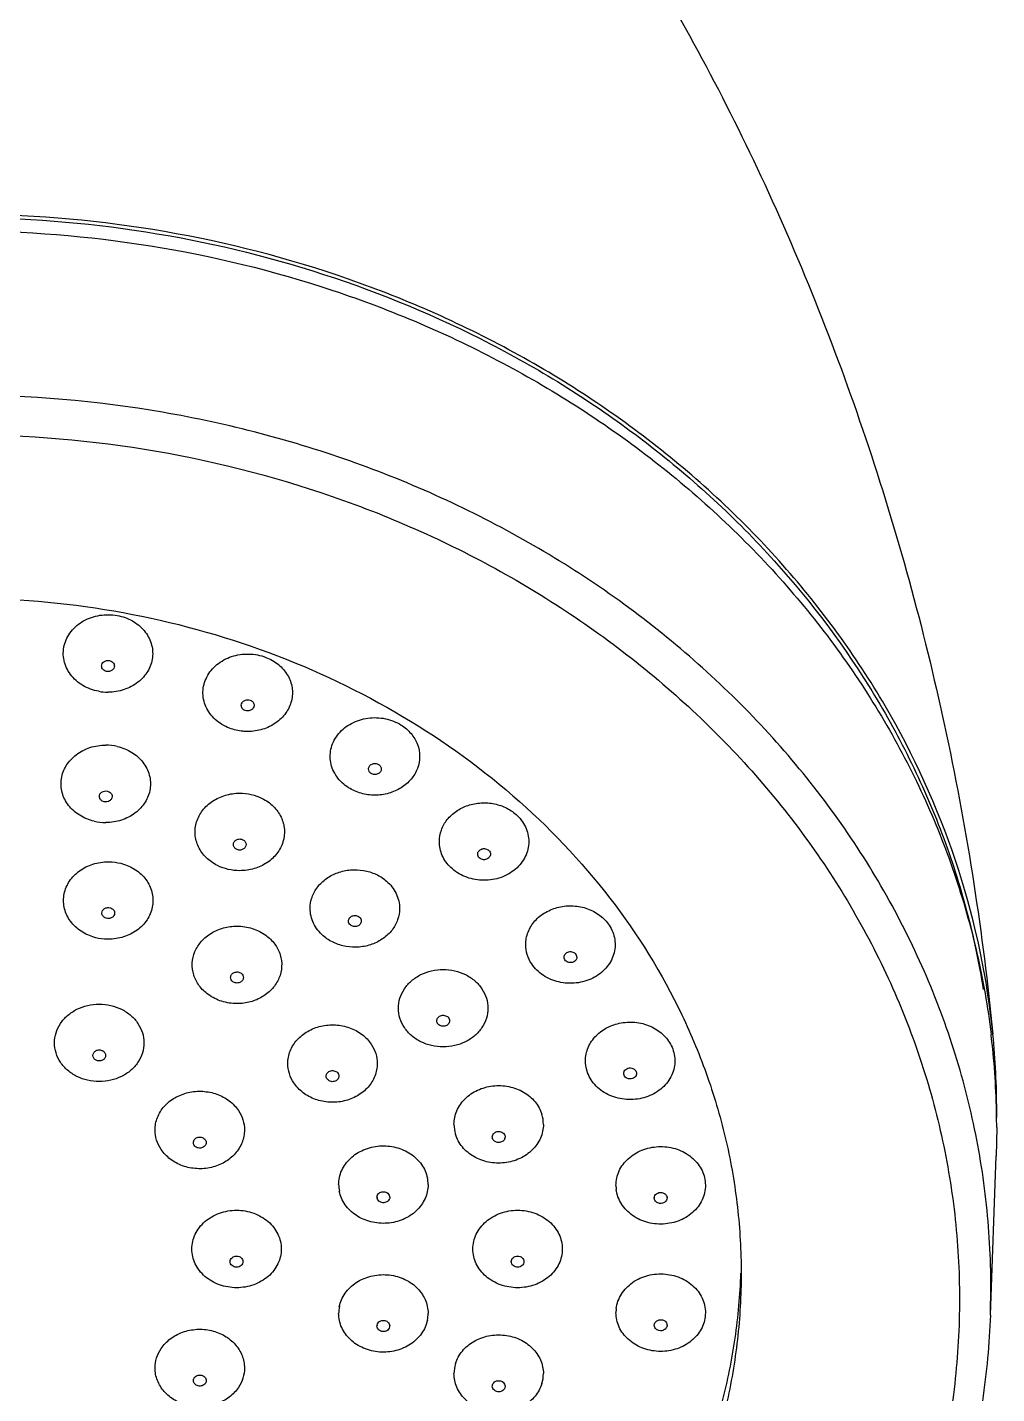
# Model space of a CAD drawing. Extents: x 0 to 3160, y 0 to 2315.
# Drawn here: x 1029.8 to 1067.7, y 1349 to 1402.4 of the extents above; entities that cross this region are included whole.
import ezdxf

# ---------------------------------------------------------------- set-up
doc = ezdxf.new("R2010")
doc.units = 0
doc.header["$LTSCALE"] = 10
doc.header["$MEASUREMENT"] = 0
doc.layers.get('0').update_dxf_attribs({"linetype": 'CONTINUOUS'})

msp = doc.modelspace()

# ---------------------------------------------------------------- linework, layer by layer
at = {"color": 7, "linetype": 'Continuous'}
for p, q in [((1067.738, 1359.364), (1067.718, 1358.251)), ((1067.491, 1352.032), (1067.718, 1358.256)), ((1054.338, 1351.632), (1054.338, 1351.636)), ((1054.838, 1351.632), (1054.838, 1351.629))]:
    msp.add_line(p, q, dxfattribs=at)
at = {"color": 9, "linetype": 'Continuous'}
msp.add_line((1067.491, 1352.032), (1067.511, 1353.134), dxfattribs=at)
at = {"color": 7, "linetype": 'Continuous'}
for centre, radius, start, end in [((1032.956, 1378.408), 2.014, 259.5948, 270.0034), ((1032.868, 1372.314), 2.01, 76.9827, 90.0084), ((1032.867, 1373.302), 2.01, 256.9827, 270.0084), ((1037.249, 1359.358), 30.49, 1.2275, 6.8797), ((1037.321, 1360.013), 30.418, 0.0023, 5.6634), ((1048.668, 1359.488), 1.33, 0.0637, 17.2241), ((1037.423, 1359.364), 30.315, 0.0002, 1.2225), ((1037.374, 1360.014), 30.365, 359.1845, 359.9999), ((1047.827, 1359.491), 1.33, 180.0637, 197.2241), ((1043.306, 1357.134), 1.322, 180.0289, 191.5084), ((1044.161, 1357.132), 1.322, 0.0289, 11.5084), ((1054.154, 1357.104), 1.316, 180.0063, 186.9198), ((1043.673, 1356.641), 0.189, 180.0289, 191.5084), ((1043.795, 1356.641), 0.189, 0.0289, 11.5084), ((1054.526, 1356.611), 0.188, 180.0063, 186.9198), ((1054.65, 1356.611), 0.188, 0.0063, 6.9198), ((1043.306, 1352.095), 1.322, 168.4916, 179.9711), ((1054.154, 1352.125), 1.316, 173.0802, 179.9937), ((1043.673, 1351.603), 0.189, 168.4916, 179.9711), ((1043.795, 1351.603), 0.189, 348.4916, 359.9711), ((1044.161, 1352.096), 1.322, 348.4916, 359.9711), ((1054.526, 1351.632), 0.188, 173.0795, 178.841), ((1054.65, 1351.632), 0.188, 353.0795, 358.841), ((1047.827, 1349.738), 1.33, 162.7759, 179.9363), ((1048.668, 1349.741), 1.33, 342.7759, 359.9363)]:
    msp.add_arc(centre, radius, start, end, dxfattribs=at)
for points, start_tangent, end_tangent in [([(1053.284, 1406.217), (1058.509, 1396.581), (1062.718, 1386.001), (1065.774, 1374.731), (1067.59, 1363.015)], (0.529878, -0.848074), (0.098663, -0.995121)), ([(1067.59, 1363.015), (1066.257, 1369.413), (1063.583, 1375.489), (1059.661, 1381.033), (1054.624, 1385.854), (1048.646, 1389.788), (1041.932, 1392.698), (1034.714, 1394.486), (1027.238, 1395.088), (1019.763, 1394.486), (1012.544, 1392.698), (1005.831, 1389.788), (999.853, 1385.854), (994.816, 1381.033), (990.893, 1375.489), (988.22, 1369.413), (986.887, 1363.015)], (-0.098666, 0.995121), (-0.098666, -0.995121)), ([(987.261, 1364.755), (987.912, 1367.836), (988.879, 1370.854), (990.154, 1373.785), (991.727, 1376.606), (995.713, 1381.825), (1000.711, 1386.345), (1006.559, 1390.02), (1013.071, 1392.733), (1020.037, 1394.397), (1027.234, 1394.958), (1034.431, 1394.399), (1041.397, 1392.736), (1047.91, 1390.024), (1053.759, 1386.35), (1058.758, 1381.831), (1062.746, 1376.613), (1064.319, 1373.792), (1065.595, 1370.861), (1066.562, 1367.844), (1067.214, 1364.763)], (0.156144, 0.987734), (0.156396, -0.987694)), ([(986.958, 1363.01), (987.512, 1366.188), (988.4, 1369.309), (989.615, 1372.346), (991.145, 1375.274), (995.099, 1380.706), (1000.13, 1385.422), (1006.07, 1389.266), (1012.719, 1392.107), (1019.855, 1393.85), (1027.238, 1394.438), (1034.622, 1393.85), (1041.758, 1392.107), (1048.407, 1389.266), (1054.347, 1385.422), (1059.378, 1380.706), (1063.332, 1375.274), (1064.862, 1372.346), (1066.076, 1369.309), (1066.964, 1366.188), (1067.519, 1363.01)], (0.119761, 0.992803), (0.119761, -0.992803)), ([(996.738, 1353.664), (996.885, 1356.253), (997.324, 1358.817), (998.052, 1361.332), (999.06, 1363.772), (1001.879, 1368.339), (1005.672, 1372.342), (1010.293, 1375.626), (1015.567, 1378.067), (1021.288, 1379.57), (1027.238, 1380.078), (1033.189, 1379.57), (1038.91, 1378.067), (1044.183, 1375.626), (1048.805, 1372.342), (1052.598, 1368.339), (1055.417, 1363.772), (1056.425, 1361.332), (1057.152, 1358.817), (1057.591, 1356.253), (1057.738, 1353.664)], (0, 1), (0, -1)), ([(1032.592, 1376.427), (1031.965, 1376.66), (1031.488, 1377.084), (1031.331, 1377.348), (1031.235, 1377.633), (1031.206, 1377.929), (1031.244, 1378.224), (1031.348, 1378.508), (1031.514, 1378.768), (1032.003, 1379.18), (1032.637, 1379.4), (1033.32, 1379.392)], (-0.983476, 0.181038), (0.983476, -0.181038)), ([(1033.32, 1379.392), (1033.909, 1379.18), (1034.372, 1378.8), (1034.646, 1378.302), (1034.696, 1377.751), (1034.515, 1377.221), (1034.127, 1376.783), (1033.583, 1376.495), (1032.956, 1376.394)], (0.983476, -0.181038), (-1, 0)), ([(1037.712, 1374.986), (1037.154, 1375.328), (1036.79, 1375.828), (1036.699, 1376.114), (1036.674, 1376.411), (1036.717, 1376.705), (1036.825, 1376.987), (1036.994, 1377.246), (1037.219, 1377.47), (1037.796, 1377.786), (1038.469, 1377.886), (1039.135, 1377.755)], (-0.933044, 0.359762), (0.933044, -0.359762)), ([(1032.706, 1377.417), (1032.73, 1377.51), (1032.799, 1377.585), (1032.898, 1377.628), (1033.008, 1377.629)], (0, 1), (0.983476, -0.181038)), ([(1032.904, 1377.205), (1032.762, 1377.281), (1032.72, 1377.345), (1032.706, 1377.417)], (-0.983476, 0.181038), (0, 1)), ([(1033.206, 1377.417), (1033.182, 1377.324), (1033.113, 1377.249), (1033.014, 1377.207), (1032.904, 1377.205)], (0, -1), (-0.983476, 0.181038)), ([(1033.008, 1377.629), (1033.15, 1377.553), (1033.192, 1377.489), (1033.206, 1377.417)], (0.983476, -0.181038), (0, -1)), ([(1039.135, 1377.755), (1039.628, 1377.47), (1039.983, 1377.059), (1040.159, 1376.569), (1040.135, 1376.056), (1039.916, 1375.579), (1039.525, 1375.193), (1039.008, 1374.942), (1038.424, 1374.855)], (0.933044, -0.359762), (-1, 0)), ([(1038.174, 1375.879), (1038.204, 1375.982), (1038.287, 1376.06), (1038.404, 1376.094), (1038.525, 1376.076)], (0, 1), (0.933044, -0.359762)), ([(1038.322, 1375.681), (1038.214, 1375.761), (1038.174, 1375.879)], (-0.933044, 0.359762), (0, 1)), ([(1038.674, 1375.879), (1038.643, 1375.775), (1038.56, 1375.697), (1038.443, 1375.663), (1038.322, 1375.681)], (0, -1), (-0.933044, 0.359762)), ([(1038.525, 1376.076), (1038.633, 1375.997), (1038.674, 1375.879)], (0.933044, -0.359762), (0, -1)), ([(1042.374, 1372.655), (1041.91, 1373.09), (1041.761, 1373.357), (1041.674, 1373.644), (1041.654, 1373.941), (1041.701, 1374.235), (1041.813, 1374.516), (1041.987, 1374.772), (1042.488, 1375.174), (1043.129, 1375.378), (1043.811, 1375.355), (1044.431, 1375.108)], (-0.846395, 0.532555), (0.846395, -0.532555)), ([(1044.431, 1375.108), (1044.818, 1374.772), (1045.067, 1374.35), (1045.152, 1373.881), (1045.067, 1373.413), (1044.818, 1372.991), (1044.431, 1372.655), (1043.943, 1372.44), (1043.402, 1372.366)], (0.846395, -0.532555), (-1, 0)), ([(1038.424, 1374.855), (1038.241, 1374.864), (1037.712, 1374.986)], (-1, 0), (-0.933044, 0.359762)), ([(1032.415, 1371.344), (1031.848, 1371.577), (1031.413, 1371.966), (1031.163, 1372.464), (1031.133, 1373.006), (1031.324, 1373.523), (1031.714, 1373.948), (1032.251, 1374.227), (1032.868, 1374.324)], (-0.974117, 0.226045), (1, 0)), ([(1033.321, 1374.272), (1033.887, 1374.04), (1034.323, 1373.65), (1034.572, 1373.153), (1034.603, 1372.611), (1034.411, 1372.094), (1034.022, 1371.669), (1033.484, 1371.39), (1032.868, 1371.293)], (0.974117, -0.226045), (-1, 0)), ([(1043.152, 1373.389), (1043.189, 1373.502), (1043.289, 1373.582), (1043.422, 1373.605), (1043.549, 1373.564)], (0, 1), (0.846395, -0.532555)), ([(1043.549, 1373.564), (1043.625, 1373.487), (1043.652, 1373.389)], (0.846395, -0.532555), (0, -1)), ([(1043.255, 1373.214), (1043.18, 1373.291), (1043.152, 1373.389)], (-0.846395, 0.532555), (0, 1)), ([(1043.652, 1373.389), (1043.616, 1373.276), (1043.516, 1373.196), (1043.383, 1373.173), (1043.255, 1373.214)], (0, -1), (-0.846395, 0.532555)), ([(1032.618, 1372.316), (1032.643, 1372.412), (1032.715, 1372.488), (1032.819, 1372.528), (1032.932, 1372.525)], (0, 1), (0.974117, -0.226045)), ([(1032.932, 1372.525), (1033.066, 1372.448), (1033.104, 1372.386), (1033.118, 1372.316)], (0.974117, -0.226045), (0, -1)), ([(1037.238, 1369.614), (1036.798, 1369.927), (1036.497, 1370.347), (1036.367, 1370.828), (1036.423, 1371.319), (1036.658, 1371.769), (1037.048, 1372.129), (1037.551, 1372.362), (1038.113, 1372.442)], (-0.894427, 0.447214), (1, 0)), ([(1038.113, 1372.442), (1038.566, 1372.391), (1038.988, 1372.239)], (1, 0), (0.894427, -0.447214)), ([(1043.402, 1372.366), (1042.862, 1372.44), (1042.374, 1372.655)], (-1, 0), (-0.846395, 0.532555)), ([(1032.803, 1372.107), (1032.669, 1372.184), (1032.631, 1372.247), (1032.618, 1372.316)], (-0.974117, 0.226045), (0, 1)), ([(1033.118, 1372.316), (1033.092, 1372.22), (1033.02, 1372.144), (1032.916, 1372.104), (1032.803, 1372.107)], (0, -1), (-0.974117, 0.226045)), ([(1038.988, 1372.239), (1039.429, 1371.926), (1039.73, 1371.507), (1039.86, 1371.026), (1039.804, 1370.534), (1039.568, 1370.085), (1039.179, 1369.724), (1038.676, 1369.492), (1038.113, 1369.411)], (0.894427, -0.447214), (-1, 0)), ([(1045.925, 1370.55), (1046.004, 1370.999), (1046.233, 1371.408), (1046.591, 1371.74), (1047.048, 1371.965), (1047.56, 1372.062), (1048.083, 1372.024), (1048.57, 1371.852), (1048.975, 1371.564)], (0, 1), (0.720732, -0.693214)), ([(1048.975, 1371.564), (1049.179, 1371.325), (1049.324, 1371.056), (1049.407, 1370.767), (1049.422, 1370.471), (1049.371, 1370.177), (1049.254, 1369.898), (1049.077, 1369.643), (1048.846, 1369.424), (1048.259, 1369.121), (1047.583, 1369.037), (1046.922, 1369.182), (1046.374, 1369.536)], (0.720732, -0.693214), (-0.720732, 0.693214)), ([(1037.863, 1370.434), (1037.897, 1370.543), (1037.988, 1370.622), (1038.113, 1370.651), (1038.238, 1370.622)], (0, 1), (0.894427, -0.447214)), ([(1037.988, 1370.247), (1037.897, 1370.326), (1037.863, 1370.434)], (-0.894427, 0.447214), (0, 1)), ([(1038.363, 1370.434), (1038.33, 1370.326), (1038.238, 1370.247), (1038.113, 1370.218), (1037.988, 1370.247)], (0, -1), (-0.894427, 0.447214)), ([(1038.238, 1370.622), (1038.33, 1370.543), (1038.363, 1370.434)], (0.894427, -0.447214), (0, -1)), ([(1046.374, 1369.536), (1046.041, 1370.007), (1045.925, 1370.55)], (-0.720732, 0.693214), (0, 1)), ([(1032.369, 1366.821), (1031.842, 1367.084), (1031.452, 1367.488), (1031.323, 1367.727), (1031.244, 1367.982), (1031.217, 1368.245), (1031.244, 1368.508), (1031.452, 1369.003), (1031.842, 1369.406), (1032.369, 1369.669), (1032.967, 1369.761)], (-0.953742, 0.300627), (1, 0)), ([(1032.967, 1369.761), (1033.12, 1369.755), (1033.566, 1369.669)], (1, 0), (0.953742, -0.300627)), ([(1047.425, 1370.058), (1047.436, 1370.122), (1047.469, 1370.18), (1047.585, 1370.26), (1047.733, 1370.268), (1047.861, 1370.203)], (0, 1), (0.720732, -0.693214)), ([(1047.489, 1369.913), (1047.441, 1369.98), (1047.425, 1370.058)], (-0.720732, 0.693214), (0, 1)), ([(1047.925, 1370.058), (1047.914, 1369.994), (1047.881, 1369.935), (1047.764, 1369.856), (1047.616, 1369.847), (1047.489, 1369.913)], (0, -1), (-0.720732, 0.693214)), ([(1047.861, 1370.203), (1047.908, 1370.135), (1047.925, 1370.058)], (0.720732, -0.693214), (0, -1)), ([(1033.566, 1369.669), (1034.092, 1369.406), (1034.483, 1369.003), (1034.612, 1368.764), (1034.691, 1368.508), (1034.717, 1368.245), (1034.691, 1367.982), (1034.483, 1367.488), (1034.092, 1367.084), (1033.566, 1366.821), (1032.967, 1366.73)], (0.953742, -0.300627), (-1, 0)), ([(1038.113, 1369.411), (1037.66, 1369.463), (1037.238, 1369.614)], (-1, 0), (-0.894427, 0.447214)), ([(1040.868, 1367.933), (1040.943, 1368.373), (1041.163, 1368.775), (1041.508, 1369.105), (1041.948, 1369.333), (1042.446, 1369.441), (1042.959, 1369.42), (1043.443, 1369.27), (1043.855, 1369.005)], (0, 1), (0.755929, -0.654654)), ([(1043.855, 1369.005), (1044.235, 1368.513), (1044.334, 1368.229), (1044.368, 1367.933)], (0.755929, -0.654654), (0, -1)), ([(1032.717, 1367.753), (1032.745, 1367.853), (1032.824, 1367.93), (1032.935, 1367.968), (1033.053, 1367.956)], (0, 1), (0.953742, -0.300627)), ([(1032.882, 1367.55), (1032.762, 1367.629), (1032.729, 1367.688), (1032.717, 1367.753)], (-0.953742, 0.300627), (0, 1)), ([(1033.217, 1367.753), (1033.189, 1367.653), (1033.111, 1367.576), (1033, 1367.538), (1032.882, 1367.55)], (0, -1), (-0.953742, 0.300627)), ([(1033.053, 1367.956), (1033.172, 1367.877), (1033.206, 1367.818), (1033.217, 1367.753)], (0.953742, -0.300627), (0, -1)), ([(1041.38, 1366.862), (1041.001, 1367.353), (1040.902, 1367.638), (1040.868, 1367.933)], (-0.755929, 0.654654), (0, 1)), ([(1044.368, 1367.933), (1044.293, 1367.493), (1044.073, 1367.091), (1043.728, 1366.762), (1043.288, 1366.533), (1042.789, 1366.425), (1042.277, 1366.447), (1041.793, 1366.597), (1041.38, 1366.862)], (0, -1), (-0.755929, 0.654654)), ([(1042.368, 1367.441), (1042.379, 1367.504), (1042.41, 1367.561), (1042.522, 1367.641), (1042.667, 1367.653), (1042.795, 1367.594)], (0, 1), (0.755929, -0.654654)), ([(1049.304, 1366.522), (1049.397, 1367.009), (1049.666, 1367.445), (1050.082, 1367.782), (1050.601, 1367.986), (1051.168, 1368.034), (1051.724, 1367.922), (1052.208, 1367.662), (1052.57, 1367.28)], (0, 1), (0.5547, -0.83205)), ([(1036.88, 1364.565), (1036.529, 1364.912), (1036.315, 1365.334), (1036.257, 1365.792), (1036.361, 1366.245), (1036.617, 1366.649), (1037.001, 1366.968), (1037.479, 1367.172), (1038.005, 1367.242)], (-0.808963, 0.587859), (1, 0)), ([(1038.005, 1367.242), (1038.604, 1367.15), (1039.13, 1366.887)], (1, 0), (0.808963, -0.587859)), ([(1042.441, 1367.288), (1042.387, 1367.358), (1042.368, 1367.441)], (-0.755929, 0.654654), (0, 1)), ([(1042.868, 1367.441), (1042.857, 1367.378), (1042.826, 1367.321), (1042.714, 1367.241), (1042.569, 1367.229), (1042.441, 1367.288)], (0, -1), (-0.755929, 0.654654)), ([(1042.795, 1367.594), (1042.849, 1367.524), (1042.868, 1367.441)], (0.755929, -0.654654), (0, -1)), ([(1052.57, 1367.28), (1052.789, 1366.72), (1052.744, 1366.13), (1052.442, 1365.599), (1051.929, 1365.21), (1051.283, 1365.019), (1050.601, 1365.058), (1049.989, 1365.32), (1049.539, 1365.764)], (0.5547, -0.83205), (-0.5547, 0.83205)), ([(1032.967, 1366.73), (1032.815, 1366.735), (1032.369, 1366.821)], (-1, 0), (-0.953742, 0.300627)), ([(1039.13, 1366.887), (1039.481, 1366.541), (1039.695, 1366.119), (1039.753, 1365.66), (1039.649, 1365.208), (1039.393, 1364.804), (1039.009, 1364.485), (1038.531, 1364.281), (1038.005, 1364.211)], (0.808963, -0.587859), (-1, 0)), ([(1049.539, 1365.764), (1049.364, 1366.13), (1049.304, 1366.522)], (-0.5547, 0.83205), (0, 1)), ([(1050.804, 1366.03), (1050.817, 1366.099), (1050.856, 1366.162), (1050.915, 1366.21), (1050.989, 1366.239), (1051.15, 1366.23), (1051.271, 1366.138)], (0, 1), (0.5547, -0.83205)), ([(1050.838, 1365.921), (1050.823, 1365.947), (1050.804, 1366.03)], (-0.5547, 0.83205), (0, 1)), ([(1051.304, 1366.03), (1051.291, 1365.96), (1051.252, 1365.898), (1051.193, 1365.85), (1051.119, 1365.821), (1050.958, 1365.83), (1050.838, 1365.921)], (0, -1), (-0.5547, 0.83205)), ([(1051.271, 1366.138), (1051.285, 1366.113), (1051.304, 1366.03)], (0.5547, -0.83205), (0, -1)), ([(1044.559, 1363.274), (1044.384, 1363.64), (1044.324, 1364.032), (1044.384, 1364.424), (1044.559, 1364.79), (1044.837, 1365.104), (1045.199, 1365.345), (1045.621, 1365.496), (1046.074, 1365.548)], (-0.5547, 0.83205), (1, 0)), ([(1046.074, 1365.548), (1046.527, 1365.496), (1046.949, 1365.345), (1047.312, 1365.104), (1047.59, 1364.79)], (1, 0), (0.5547, -0.83205)), ([(1037.755, 1365.234), (1037.794, 1365.35), (1037.899, 1365.43), (1038.038, 1365.449), (1038.166, 1365.4)], (0, 1), (0.808963, -0.587859)), ([(1037.844, 1365.068), (1037.778, 1365.143), (1037.755, 1365.234)], (-0.808963, 0.587859), (0, 1)), ([(1038.255, 1365.234), (1038.216, 1365.118), (1038.111, 1365.038), (1037.972, 1365.019), (1037.844, 1365.068)], (0, -1), (-0.808963, 0.587859)), ([(1038.166, 1365.4), (1038.232, 1365.326), (1038.255, 1365.234)], (0.808963, -0.587859), (0, -1)), ([(1038.005, 1364.211), (1037.407, 1364.302), (1036.88, 1364.565)], (-1, 0), (-0.808963, 0.587859)), ([(1047.59, 1364.79), (1047.765, 1364.424), (1047.824, 1364.032), (1047.765, 1363.64), (1047.59, 1363.274), (1047.312, 1362.961), (1046.949, 1362.72), (1046.527, 1362.568), (1046.074, 1362.517)], (0.5547, -0.83205), (-1, 0)), ([(1030.863, 1362.677), (1030.923, 1363.069), (1031.098, 1363.434), (1031.376, 1363.748), (1031.738, 1363.989), (1032.16, 1364.141), (1032.613, 1364.192), (1033.066, 1364.141), (1033.488, 1363.989)], (0, 1), (0.894427, -0.447214)), ([(1033.488, 1363.989), (1033.851, 1363.748), (1034.129, 1363.434), (1034.304, 1363.069), (1034.363, 1362.677)], (0.894427, -0.447214), (0, -1)), ([(1039.994, 1361.867), (1040.087, 1362.354), (1040.356, 1362.79), (1040.772, 1363.127), (1041.291, 1363.331), (1041.859, 1363.379), (1042.414, 1363.267), (1042.898, 1363.007), (1043.26, 1362.625)], (0, 1), (0.5547, -0.83205)), ([(1045.824, 1363.54), (1045.838, 1363.609), (1045.876, 1363.672), (1045.936, 1363.72), (1046.01, 1363.749), (1046.17, 1363.74), (1046.291, 1363.648)], (0, 1), (0.5547, -0.83205)), ([(1045.858, 1363.432), (1045.843, 1363.457), (1045.824, 1363.54)], (-0.5547, 0.83205), (0, 1)), ([(1046.324, 1363.54), (1046.311, 1363.47), (1046.273, 1363.408), (1046.213, 1363.36), (1046.139, 1363.331), (1045.979, 1363.34), (1045.858, 1363.432)], (0, -1), (-0.5547, 0.83205)), ([(1046.291, 1363.648), (1046.305, 1363.623), (1046.324, 1363.54)], (0.5547, -0.83205), (0, -1)), ([(1051.642, 1361.974), (1051.751, 1362.498), (1052.062, 1362.958), (1052.537, 1363.296), (1053.119, 1363.47), (1053.734, 1363.46), (1054.307, 1363.266), (1054.767, 1362.912), (1055.057, 1362.442)], (0, 1), (0.351275, -0.936272)), ([(1046.074, 1362.517), (1045.621, 1362.568), (1045.199, 1362.72), (1044.837, 1362.961), (1044.559, 1363.274)], (-1, 0), (-0.5547, 0.83205)), ([(1031.738, 1361.364), (1031.376, 1361.605), (1031.098, 1361.919), (1030.923, 1362.284), (1030.863, 1362.677)], (-0.894427, 0.447214), (0, 1)), ([(1034.363, 1362.677), (1034.304, 1362.284), (1034.129, 1361.919), (1033.851, 1361.605), (1033.488, 1361.364), (1033.066, 1361.213), (1032.613, 1361.161), (1032.16, 1361.213), (1031.738, 1361.364)], (0, -1), (-0.894427, 0.447214)), ([(1032.363, 1362.184), (1032.397, 1362.293), (1032.488, 1362.372), (1032.613, 1362.401), (1032.738, 1362.372)], (0, 1), (0.894427, -0.447214)), ([(1032.738, 1362.372), (1032.83, 1362.293), (1032.863, 1362.184)], (0.894427, -0.447214), (0, -1)), ([(1043.26, 1362.625), (1043.435, 1362.259), (1043.494, 1361.867)], (0.5547, -0.83205), (0, -1)), ([(1055.057, 1362.442), (1055.13, 1362.152), (1055.137, 1361.855), (1055.077, 1361.562), (1054.952, 1361.286), (1054.529, 1360.821), (1053.933, 1360.532), (1053.255, 1360.463), (1052.598, 1360.623), (1052.062, 1360.989), (1051.728, 1361.505)], (0.351275, -0.936272), (-0.351275, 0.936272)), ([(1032.488, 1361.997), (1032.397, 1362.076), (1032.363, 1362.184)], (-0.894427, 0.447214), (0, 1)), ([(1032.863, 1362.184), (1032.83, 1362.076), (1032.738, 1361.997), (1032.613, 1361.968), (1032.488, 1361.997)], (0, -1), (-0.894427, 0.447214)), ([(1040.229, 1361.109), (1040.054, 1361.475), (1039.994, 1361.867)], (-0.5547, 0.83205), (0, 1)), ([(1043.494, 1361.867), (1043.401, 1361.38), (1043.133, 1360.945), (1042.716, 1360.607), (1042.197, 1360.403), (1041.63, 1360.355), (1041.075, 1360.467), (1040.59, 1360.728), (1040.229, 1361.109)], (0, -1), (-0.5547, 0.83205)), ([(1051.728, 1361.505), (1051.691, 1361.62), (1051.642, 1361.974)], (-0.351275, 0.936272), (0, 1)), ([(1041.494, 1361.375), (1041.508, 1361.444), (1041.546, 1361.507), (1041.605, 1361.555), (1041.68, 1361.584), (1041.84, 1361.575), (1041.961, 1361.483)], (0, 1), (0.5547, -0.83205)), ([(1041.528, 1361.267), (1041.513, 1361.292), (1041.494, 1361.375)], (-0.5547, 0.83205), (0, 1)), ([(1041.994, 1361.375), (1041.981, 1361.305), (1041.943, 1361.243), (1041.883, 1361.195), (1041.809, 1361.166), (1041.649, 1361.175), (1041.528, 1361.267)], (0, -1), (-0.5547, 0.83205)), ([(1041.961, 1361.483), (1041.975, 1361.458), (1041.994, 1361.375)], (0.5547, -0.83205), (0, -1)), ([(1053.142, 1361.481), (1053.154, 1361.546), (1053.163, 1361.566)], (0, 1), (0.441887, 0.897071)), ([(1053.155, 1361.414), (1053.142, 1361.481)], (-0.351275, 0.936272), (0, 1)), ([(1053.284, 1361.286), (1053.204, 1361.339), (1053.155, 1361.414)], (-0.923073, 0.384626), (-0.351275, 0.936272)), ([(1053.163, 1361.566), (1053.22, 1361.638), (1053.305, 1361.684), (1053.404, 1361.698), (1053.501, 1361.676)], (0.441887, 0.897071), (0.923073, -0.384626)), ([(1053.622, 1361.396), (1053.565, 1361.325), (1053.48, 1361.279), (1053.381, 1361.265), (1053.284, 1361.286)], (-0.441887, -0.897071), (-0.923073, 0.384626)), ([(1053.501, 1361.676), (1053.581, 1361.624), (1053.63, 1361.548)], (0.923073, -0.384626), (0.351275, -0.936272)), ([(1053.642, 1361.481), (1053.631, 1361.417), (1053.622, 1361.396)], (0, -1), (-0.441887, -0.897071)), ([(1053.63, 1361.548), (1053.642, 1361.481)], (0.351275, -0.936272), (0, -1)), ([(1034.798, 1359.269), (1034.891, 1359.756), (1035.16, 1360.192), (1035.576, 1360.529), (1036.095, 1360.733), (1036.663, 1360.781), (1037.218, 1360.669), (1037.702, 1360.409), (1038.064, 1360.027)], (0, 1), (0.5547, -0.83205)), ([(1046.497, 1359.489), (1046.609, 1360.023), (1046.932, 1360.489), (1047.422, 1360.826), (1048.019, 1360.992), (1048.645, 1360.965), (1049.219, 1360.749), (1049.67, 1360.372), (1049.938, 1359.882)], (0, 1), (0.295577, -0.955319)), ([(1038.064, 1360.027), (1038.238, 1359.661), (1038.298, 1359.269)], (0.5547, -0.83205), (0, -1)), ([(1035.033, 1358.511), (1034.858, 1358.877), (1034.798, 1359.269)], (-0.5547, 0.83205), (0, 1)), ([(1038.298, 1359.269), (1038.205, 1358.782), (1037.936, 1358.346), (1037.52, 1358.009), (1037.001, 1357.805), (1036.434, 1357.757), (1035.878, 1357.869), (1035.394, 1358.13), (1035.033, 1358.511)], (0, -1), (-0.5547, 0.83205)), ([(1049.997, 1359.489), (1049.885, 1358.955), (1049.563, 1358.49), (1049.072, 1358.153), (1048.476, 1357.987), (1047.85, 1358.013), (1047.275, 1358.229), (1046.825, 1358.606), (1046.557, 1359.097)], (0, -1), (-0.295577, 0.955319)), ([(1047.997, 1358.997), (1048.018, 1359.084), (1048.077, 1359.156)], (0, 1), (0.779743, 0.6261)), ([(1048.077, 1359.156), (1048.215, 1359.212), (1048.364, 1359.188)], (0.779743, 0.6261), (0.909421, -0.415876)), ([(1048.364, 1359.188), (1048.443, 1359.132), (1048.489, 1359.053)], (0.909421, -0.415876), (0.295577, -0.955319)), ([(1036.298, 1358.777), (1036.311, 1358.846), (1036.35, 1358.909), (1036.409, 1358.957), (1036.483, 1358.986), (1036.644, 1358.977), (1036.765, 1358.885)], (0, 1), (0.5547, -0.83205)), ([(1036.332, 1358.669), (1036.317, 1358.694), (1036.298, 1358.777)], (-0.5547, 0.83205), (0, 1)), ([(1036.798, 1358.777), (1036.785, 1358.707), (1036.746, 1358.645), (1036.687, 1358.597), (1036.613, 1358.568), (1036.452, 1358.577), (1036.332, 1358.669)], (0, -1), (-0.5547, 0.83205)), ([(1036.765, 1358.885), (1036.779, 1358.86), (1036.798, 1358.777)], (0.5547, -0.83205), (0, -1)), ([(1041.984, 1357.133), (1042.014, 1357.412), (1042.103, 1357.682), (1042.444, 1358.157), (1042.96, 1358.492), (1043.581, 1358.643), (1044.224, 1358.588), (1044.799, 1358.335), (1045.23, 1357.919), (1045.457, 1357.396)], (0, 1), (0.199511, -0.979895)), ([(1048.006, 1358.941), (1047.997, 1358.997)], (-0.295577, 0.955319), (0, 1)), ([(1048.13, 1358.806), (1048.052, 1358.862), (1048.006, 1358.941)], (-0.909421, 0.415876), (-0.295577, 0.955319)), ([(1048.417, 1358.838), (1048.28, 1358.782), (1048.13, 1358.806)], (-0.779743, -0.6261), (-0.909421, 0.415876)), ([(1048.476, 1358.91), (1048.465, 1358.89), (1048.417, 1358.838)], (-0.449198, -0.893432), (-0.779743, -0.6261)), ([(1048.497, 1358.997), (1048.485, 1358.931), (1048.476, 1358.91)], (0, -1), (-0.449198, -0.893432)), ([(1048.489, 1359.053), (1048.497, 1358.997)], (0.295577, -0.955319), (0, -1)), ([(1052.838, 1357.104), (1052.869, 1357.389), (1052.962, 1357.665), (1053.318, 1358.147), (1053.855, 1358.48), (1054.496, 1358.617), (1055.15, 1358.539), (1055.724, 1358.256), (1056.136, 1357.809), (1056.262, 1357.543), (1056.328, 1357.262)], (0, 1), (0.12048, -0.992716)), ([(1045.484, 1357.133), (1045.454, 1356.854), (1045.365, 1356.584), (1045.024, 1356.109), (1044.508, 1355.774), (1043.886, 1355.623), (1043.244, 1355.678), (1042.669, 1355.931), (1042.238, 1356.347), (1042.01, 1356.87)], (0, -1), (-0.199511, 0.979895)), ([(1056.328, 1357.262), (1056.33, 1356.965), (1056.266, 1356.673), (1056.136, 1356.398), (1055.948, 1356.15), (1055.423, 1355.772), (1054.771, 1355.596), (1054.091, 1355.65), (1053.486, 1355.926), (1053.05, 1356.38), (1052.916, 1356.654), (1052.847, 1356.945)], (0.12048, -0.992716), (-0.12048, 0.992716)), ([(1043.484, 1356.641), (1043.496, 1356.708), (1043.506, 1356.73)], (0, 1), (0.461286, 0.887251)), ([(1043.604, 1356.456), (1043.527, 1356.519), (1043.488, 1356.603)], (-0.884033, 0.467424), (-0.199511, 0.979895)), ([(1043.506, 1356.73), (1043.518, 1356.75), (1043.568, 1356.803)], (0.461286, 0.887251), (0.794761, 0.606923)), ([(1043.568, 1356.803), (1043.712, 1356.856), (1043.864, 1356.826)], (0.794761, 0.606923), (0.884033, -0.467424)), ([(1043.899, 1356.478), (1043.756, 1356.425), (1043.604, 1356.456)], (-0.794761, -0.606923), (-0.884033, 0.467424)), ([(1043.864, 1356.826), (1043.94, 1356.763), (1043.98, 1356.678)], (0.884033, -0.467424), (0.199511, -0.979895)), ([(1043.962, 1356.552), (1043.95, 1356.531), (1043.899, 1356.478)], (-0.461286, -0.887251), (-0.794761, -0.606923)), ([(1043.984, 1356.641), (1043.971, 1356.573), (1043.962, 1356.552)], (0, -1), (-0.461286, -0.887251)), ([(1054.338, 1356.611), (1054.361, 1356.702), (1054.426, 1356.776)], (0, 1), (0.806365, 0.591418)), ([(1054.547, 1356.398), (1054.406, 1356.463), (1054.36, 1356.521), (1054.339, 1356.589)], (-0.989794, 0.142504), (-0.12048, 0.992716)), ([(1054.426, 1356.776), (1054.521, 1356.82), (1054.629, 1356.825)], (0.806365, 0.591418), (0.989794, -0.142504)), ([(1054.749, 1356.446), (1054.654, 1356.403), (1054.547, 1356.398)], (-0.806365, -0.591418), (-0.989794, 0.142504)), ([(1054.629, 1356.825), (1054.77, 1356.76), (1054.815, 1356.702), (1054.836, 1356.634)], (0.989794, -0.142504), (0.12048, -0.992716)), ([(1054.838, 1356.611), (1054.815, 1356.52), (1054.749, 1356.446)], (0, -1), (-0.806365, -0.591418)), ([(1036.238, 1354.614), (1036.272, 1354.91), (1036.372, 1355.194), (1036.533, 1355.456), (1036.751, 1355.686), (1037.319, 1356.014), (1037.988, 1356.13), (1038.658, 1356.014), (1039.226, 1355.686), (1039.443, 1355.456), (1039.605, 1355.194), (1039.705, 1354.91), (1039.738, 1354.614)], (0, 1), (0, -1)), ([(1047.238, 1354.614), (1047.272, 1354.91), (1047.372, 1355.194), (1047.533, 1355.456), (1047.751, 1355.686), (1048.319, 1356.014), (1048.988, 1356.13), (1049.658, 1356.014), (1050.226, 1355.686), (1050.443, 1355.456), (1050.605, 1355.194), (1050.705, 1354.91), (1050.738, 1354.614)], (0, 1), (0, -1)), ([(1039.738, 1354.614), (1039.705, 1354.319), (1039.605, 1354.034), (1039.443, 1353.772), (1039.226, 1353.543), (1038.658, 1353.214), (1037.988, 1353.099), (1037.319, 1353.214), (1036.751, 1353.542), (1036.533, 1353.772), (1036.372, 1354.034), (1036.272, 1354.319), (1036.238, 1354.614)], (0, -1), (0, 1)), ([(1037.738, 1354.122), (1037.757, 1354.205), (1037.812, 1354.275), (1037.893, 1354.322), (1037.988, 1354.338), (1038.084, 1354.322), (1038.165, 1354.275), (1038.219, 1354.205), (1038.238, 1354.122)], (0, 1), (0, -1)), ([(1050.738, 1354.614), (1050.705, 1354.319), (1050.605, 1354.034), (1050.443, 1353.772), (1050.226, 1353.543), (1049.658, 1353.214), (1048.988, 1353.099), (1048.319, 1353.214), (1047.751, 1353.542), (1047.533, 1353.772), (1047.372, 1354.034), (1047.272, 1354.319), (1047.238, 1354.614)], (0, -1), (0, 1)), ([(1048.738, 1354.122), (1048.757, 1354.205), (1048.812, 1354.275), (1048.893, 1354.322), (1048.988, 1354.338), (1049.084, 1354.322), (1049.165, 1354.275), (1049.219, 1354.205), (1049.238, 1354.122)], (0, 1), (0, -1)), ([(1038.238, 1354.122), (1038.219, 1354.039), (1038.165, 1353.969), (1038.084, 1353.922), (1037.988, 1353.905), (1037.893, 1353.922), (1037.812, 1353.969), (1037.757, 1354.039), (1037.738, 1354.122)], (0, -1), (0, 1)), ([(1049.238, 1354.122), (1049.219, 1354.039), (1049.165, 1353.969), (1049.084, 1353.922), (1048.988, 1353.905), (1048.893, 1353.922), (1048.812, 1353.969), (1048.757, 1354.039), (1048.738, 1354.122)], (0, -1), (0, 1)), ([(1057.738, 1353.664), (1057.591, 1351.076), (1057.152, 1348.511), (1056.425, 1345.997), (1055.417, 1343.556), (1052.598, 1338.989), (1048.805, 1334.987), (1044.183, 1331.702), (1038.91, 1329.261), (1033.189, 1327.758), (1027.238, 1327.25), (1021.288, 1327.758), (1015.567, 1329.261), (1010.293, 1331.702), (1005.672, 1334.987), (1001.879, 1338.989), (999.06, 1343.556), (998.052, 1345.997), (997.324, 1348.511), (996.885, 1351.076), (996.738, 1353.664)], (0, -1), (0, 1)), ([(996.751, 1353.668), (996.975, 1351.13), (997.481, 1348.622), (998.263, 1346.168), (999.314, 1343.791), (1002.182, 1339.354), (1005.979, 1335.475), (1010.563, 1332.298), (1015.766, 1329.94), (1021.394, 1328.49), (1027.238, 1328), (1033.083, 1328.49), (1038.711, 1329.94), (1043.913, 1332.298), (1048.498, 1335.475), (1052.295, 1339.354), (1055.163, 1343.791), (1056.214, 1346.168), (1056.996, 1348.622), (1057.502, 1351.13), (1057.726, 1353.668)], (0.03267, -0.999466), (0.03267, 0.999466)), ([(1042.01, 1352.358), (1042.238, 1352.882), (1042.669, 1353.298), (1043.244, 1353.55), (1043.886, 1353.605), (1044.508, 1353.454), (1045.024, 1353.119), (1045.365, 1352.645), (1045.454, 1352.375), (1045.484, 1352.095)], (0.199511, 0.979895), (0, -1)), ([(1052.847, 1352.283), (1052.916, 1352.574), (1053.05, 1352.848), (1053.486, 1353.303), (1054.091, 1353.578), (1054.771, 1353.632), (1055.423, 1353.457), (1055.948, 1353.079), (1056.136, 1352.83), (1056.266, 1352.555), (1056.33, 1352.263), (1056.328, 1351.966)], (0.12048, 0.992716), (-0.12048, -0.992716)), ([(1056.328, 1351.966), (1056.262, 1351.685), (1056.136, 1351.419), (1055.724, 1350.972), (1055.15, 1350.69), (1054.496, 1350.611), (1053.855, 1350.748), (1053.318, 1351.082), (1052.962, 1351.563), (1052.869, 1351.839), (1052.838, 1352.125)], (-0.12048, -0.992716), (0, 1)), ([(1067.491, 1352.032), (1067.181, 1348.668), (1066.5, 1345.345), (1065.455, 1342.096), (1064.056, 1338.951), (1062.316, 1335.939), (1060.252, 1333.088), (1055.233, 1327.97), (1049.185, 1323.785), (1042.332, 1320.683), (1034.926, 1318.775), (1027.238, 1318.132), (1019.551, 1318.775), (1012.145, 1320.683), (1005.292, 1323.785), (999.244, 1327.97), (994.225, 1333.088), (992.161, 1335.939), (990.421, 1338.951), (989.022, 1342.096), (987.977, 1345.345), (987.296, 1348.668), (986.986, 1352.032)], (-0.03649, -0.999334), (-0.03649, 0.999334)), ([(1045.457, 1351.832), (1045.23, 1351.309), (1044.799, 1350.893), (1044.224, 1350.64), (1043.581, 1350.585), (1042.96, 1350.736), (1042.444, 1351.071), (1042.103, 1351.546), (1042.014, 1351.816), (1041.984, 1352.095)], (-0.199511, -0.979895), (0, 1)), ([(1043.568, 1351.441), (1043.506, 1351.514), (1043.484, 1351.603)], (-0.794761, 0.606923), (0, 1)), ([(1043.488, 1351.641), (1043.527, 1351.725), (1043.604, 1351.788)], (0.199511, 0.979895), (0.884033, 0.467424)), ([(1043.604, 1351.788), (1043.756, 1351.819), (1043.899, 1351.765)], (0.884033, 0.467424), (0.794761, -0.606923)), ([(1043.899, 1351.765), (1043.962, 1351.692), (1043.984, 1351.603)], (0.794761, -0.606923), (0, -1)), ([(1054.426, 1351.467), (1054.361, 1351.541), (1054.338, 1351.632)], (-0.806365, 0.591418), (0, 1)), ([(1054.339, 1351.655), (1054.36, 1351.723), (1054.406, 1351.781), (1054.547, 1351.846)], (0.12048, 0.992716), (0.989794, 0.142504)), ([(1054.547, 1351.846), (1054.654, 1351.841), (1054.749, 1351.798)], (0.989794, 0.142504), (0.806365, -0.591418)), ([(1054.836, 1351.61), (1054.815, 1351.542), (1054.77, 1351.484), (1054.629, 1351.419)], (-0.12048, -0.992716), (-0.989794, -0.142504)), ([(1054.749, 1351.798), (1054.815, 1351.723), (1054.838, 1351.632)], (0.806365, -0.591418), (0, -1)), ([(1035.033, 1350.717), (1035.394, 1351.099), (1035.878, 1351.359), (1036.434, 1351.472), (1037.001, 1351.423), (1037.52, 1351.219), (1037.936, 1350.882), (1038.205, 1350.446), (1038.298, 1349.959)], (0.5547, 0.83205), (0, -1)), ([(1043.864, 1351.418), (1043.712, 1351.387), (1043.568, 1351.441)], (-0.884033, -0.467424), (-0.794761, 0.606923)), ([(1043.98, 1351.565), (1043.94, 1351.481), (1043.864, 1351.418)], (-0.199511, -0.979895), (-0.884033, -0.467424)), ([(1046.557, 1350.131), (1046.825, 1350.622), (1047.275, 1350.999), (1047.85, 1351.215), (1048.476, 1351.242), (1049.072, 1351.076), (1049.563, 1350.738), (1049.885, 1350.273), (1049.997, 1349.739)], (0.295577, 0.955319), (0, -1)), ([(1054.629, 1351.419), (1054.521, 1351.424), (1054.426, 1351.467)], (-0.989794, -0.142504), (-0.806365, 0.591418)), ([(1034.798, 1349.959), (1034.858, 1350.352), (1035.033, 1350.717)], (0, 1), (0.5547, 0.83205)), ([(1038.064, 1349.202), (1037.702, 1348.82), (1037.218, 1348.559), (1036.663, 1348.447), (1036.095, 1348.495), (1035.576, 1348.699), (1035.16, 1349.037), (1034.891, 1349.472), (1034.798, 1349.959)], (-0.5547, -0.83205), (0, 1)), ([(1036.298, 1349.467), (1036.317, 1349.55), (1036.332, 1349.575)], (0, 1), (0.5547, 0.83205)), ([(1036.765, 1349.359), (1036.644, 1349.267), (1036.483, 1349.258), (1036.409, 1349.287), (1036.35, 1349.335), (1036.311, 1349.397), (1036.298, 1349.467)], (-0.5547, -0.83205), (0, 1)), ([(1036.332, 1349.575), (1036.452, 1349.667), (1036.613, 1349.676), (1036.687, 1349.647), (1036.746, 1349.599), (1036.785, 1349.537), (1036.798, 1349.467)], (0.5547, 0.83205), (0, -1)), ([(1036.798, 1349.467), (1036.779, 1349.384), (1036.765, 1349.359)], (0, -1), (-0.5547, -0.83205)), ([(1038.298, 1349.959), (1038.238, 1349.567), (1038.064, 1349.202)], (0, -1), (-0.5547, -0.83205)), ([(1049.938, 1349.347), (1049.67, 1348.856), (1049.219, 1348.479), (1048.645, 1348.263), (1048.019, 1348.236), (1047.422, 1348.402), (1046.932, 1348.74), (1046.609, 1349.205), (1046.497, 1349.739)], (-0.295577, -0.955319), (0, 1)), ([(1048.006, 1349.303), (1048.052, 1349.382), (1048.13, 1349.438)], (0.295577, 0.955319), (0.909421, 0.415876)), ([(1048.13, 1349.438), (1048.28, 1349.461), (1048.417, 1349.405)], (0.909421, 0.415876), (0.779743, -0.6261)), ([(1047.997, 1349.247), (1048.006, 1349.303)], (0, 1), (0.295577, 0.955319)), ([(1048.077, 1349.088), (1048.018, 1349.16), (1047.997, 1349.247)], (-0.779743, 0.6261), (0, 1)), ([(1048.364, 1349.055), (1048.215, 1349.032), (1048.077, 1349.088)], (-0.909421, -0.415876), (-0.779743, 0.6261)), ([(1048.489, 1349.191), (1048.443, 1349.112), (1048.364, 1349.055)], (-0.295577, -0.955319), (-0.909421, -0.415876)), ([(1048.417, 1349.405), (1048.476, 1349.333), (1048.497, 1349.247)], (0.779743, -0.6261), (0, -1)), ([(1048.497, 1349.247), (1048.489, 1349.191)], (0, -1), (-0.295577, -0.955319))]:
    msp.add_spline(points, degree=3, dxfattribs=dict(at, start_tangent=start_tangent, end_tangent=end_tangent))
at = {"color": 9, "linetype": 'Continuous'}
for points, start_tangent, end_tangent in [([(1067.511, 1353.134), (1067.317, 1356.552), (1066.737, 1359.938), (1065.777, 1363.258), (1064.445, 1366.481), (1062.756, 1369.575), (1060.724, 1372.511), (1055.715, 1377.796), (1049.613, 1382.133), (1042.65, 1385.356), (1035.095, 1387.341), (1027.238, 1388.011), (1019.382, 1387.341), (1011.827, 1385.356), (1004.864, 1382.133), (998.761, 1377.796), (993.753, 1372.511), (991.721, 1369.575), (990.031, 1366.481), (988.7, 1363.258), (987.74, 1359.938), (987.16, 1356.552), (986.966, 1353.134)], (0, 1), (0, -1)), ([(988.195, 1352.657), (988.383, 1355.97), (988.945, 1359.253), (989.876, 1362.472), (991.167, 1365.596), (992.805, 1368.596), (994.775, 1371.442), (999.631, 1376.565), (1005.547, 1380.77), (1012.297, 1383.895), (1019.621, 1385.819), (1027.238, 1386.469), (1034.855, 1385.819), (1042.18, 1383.895), (1048.93, 1380.77), (1054.846, 1376.565), (1059.702, 1371.442), (1061.671, 1368.596), (1063.31, 1365.596), (1064.6, 1362.472), (1065.531, 1359.253), (1066.094, 1355.97), (1066.282, 1352.657)], (0, 1), (0, -1)), ([(1066.282, 1352.657), (1066.094, 1349.343), (1065.531, 1346.06), (1064.6, 1342.841), (1063.31, 1339.717), (1061.671, 1336.717), (1059.702, 1333.871), (1054.846, 1328.748), (1048.93, 1324.543), (1042.18, 1321.418), (1034.855, 1319.494), (1027.238, 1318.844), (1019.621, 1319.494), (1012.297, 1321.418), (1005.547, 1324.543), (999.631, 1328.748), (994.775, 1333.871), (992.805, 1336.717), (991.167, 1339.717), (989.876, 1342.841), (988.945, 1346.06), (988.383, 1349.343), (988.195, 1352.657)], (0, -1), (0, 1))]:
    msp.add_spline(points, degree=3, dxfattribs=dict(at, start_tangent=start_tangent, end_tangent=end_tangent))

doc.saveas('drawing.dxf')
